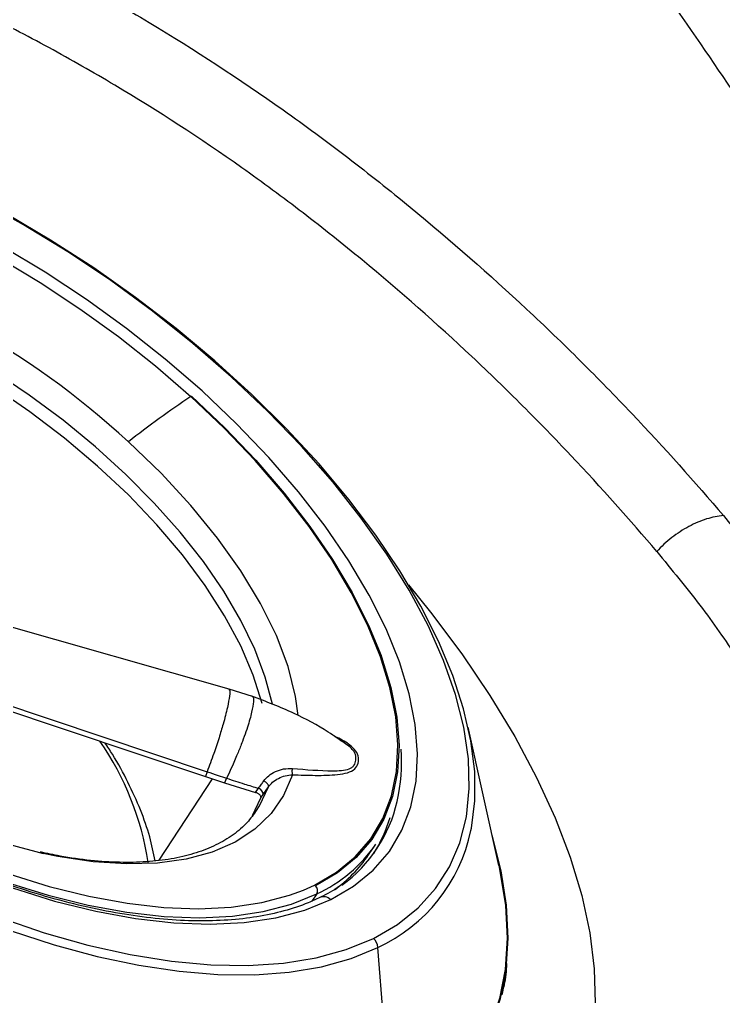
# Model space of a CAD drawing. Extents: x 527 to 611, y 788 to 934.
# Drawn here: x 545.76 to 548.113, y 814.918 to 818.186 of the extents above; entities that cross this region are included whole.
import ezdxf

# ---------------------------------------------------------------- set-up
doc = ezdxf.new("R2010")
doc.units = 0
doc.header["$MEASUREMENT"] = 0
doc.layers.add('1', color=4, linetype='Continuous')
doc.layers.add('GEOMETRY', color=4, linetype='Continuous', lineweight=25)

# ---------------------------------------------------------------- blocks, each defined once
blk = doc.blocks.new('2026_FLASH')
at = {"layer": 'GEOMETRY'}
for p, q in [((19.3818, 12.6325), (18.4258, 12.9046)), ((18.2833, 12.6824), (19.3025, 12.3406)), ((18.293, 12.6968), (19.3083, 12.3562)), ((19.4596, 12.6083), (19.3814, 12.6326)), ((20.2833, 12.0421), (20.1811, 12.5055)), ((19.3083, 12.3562), (19.3025, 12.3406)), ((19.148, 12.06), (19.3267, 12.3325)), ((19.3025, 12.3406), (19.3663, 12.3192)), ((19.3735, 12.3344), (19.3663, 12.3192)), ((19.3663, 12.3192), (19.47, 12.2867)), ((19.47, 12.2867), (19.4801, 12.3008)), ((19.4957, 12.2799), (19.5139, 12.3058)), ((19.4601, 12.2095), (19.4882, 12.2694)), ((19.4881, 12.2692), (19.4957, 12.2799)), ((19.4682, 12.2185), (19.4715, 12.2232)), ((19.8477, 12.0777), (19.8726, 12.1143)), ((19.6748, 11.9475), (19.6586, 11.9237)), ((19.9257, 11.17), (19.8788, 11.7684))]:
    blk.add_line(p, q, dxfattribs=at)
at = {"layer": 'GEOMETRY', "flags": 128}
for points in [[(20.19, 12.1592), (20.1916, 12.167), (20.2032, 12.2589), (20.2027, 12.3567), (20.1902, 12.4597), (20.1657, 12.5672), (20.1294, 12.6786), (20.0816, 12.7931), (20.0225, 12.9099), (19.9525, 13.0284), (19.8721, 13.1478), (19.7819, 13.2672), (19.6823, 13.386), (19.574, 13.5032), (19.4578, 13.6183), (19.3344, 13.7303), (19.2045, 13.8387), (19.0691, 13.9427), (18.929, 14.0416), (18.7851, 14.1348), (18.6384, 14.2216)], [(19.864, 11.7988), (19.9444, 11.8453), (20.0139, 11.901), (20.072, 11.9653), (20.1184, 12.0378), (20.1528, 12.1181), (20.1749, 12.2055), (20.1845, 12.2996), (20.1816, 12.3996), (20.1662, 12.5048), (20.1384, 12.6146), (20.0985, 12.7283), (20.0466, 12.8449), (19.9832, 12.9637), (19.9086, 13.084), (19.8234, 13.2049), (19.7281, 13.3255), (19.6235, 13.4451), (19.5102, 13.5627), (19.389, 13.6778), (19.2607, 13.7893), (19.1262, 13.8966), (18.9864, 13.999), (18.8423, 14.0957), (18.6949, 14.186), (18.5451, 14.2695)], [(18.6501, 11.8249), (18.7966, 11.7772), (18.9402, 11.7384), (19.08, 11.7089), (19.215, 11.6887), (19.3443, 11.6781), (19.4672, 11.6771), (19.5828, 11.6857), (19.6904, 11.7039), (19.7893, 11.7316), (19.8788, 11.7684)], [(18.6144, 11.8683), (18.7632, 11.8177), (18.9093, 11.7765), (19.0515, 11.7447), (19.1889, 11.7227), (19.3207, 11.7106), (19.4458, 11.7084), (19.5635, 11.7162), (19.6729, 11.734), (19.7733, 11.7616), (19.864, 11.7988)], [(19.7213, 11.9283), (19.7979, 11.9731), (19.8634, 12.0269), (19.9175, 12.0895), (19.9596, 12.1603), (19.9896, 12.2388), (20.007, 12.3244), (20.0119, 12.4164), (20.0042, 12.5142), (19.9839, 12.6169), (19.9511, 12.7239), (19.9063, 12.8343), (19.8496, 12.9472), (19.7815, 13.0618), (19.7025, 13.1773), (19.6133, 13.2927), (19.5145, 13.4072), (19.4068, 13.5198), (19.2912, 13.6299), (19.1684, 13.7364), (19.0393, 13.8386), (18.9051, 13.9357), (18.7667, 14.027), (18.6251, 14.1118)], [(18.6574, 11.9673), (18.7984, 11.9236), (18.9359, 11.8895), (19.0691, 11.865), (19.1968, 11.8505), (19.318, 11.8461), (19.432, 11.8517), (19.5377, 11.8674), (19.6344, 11.893), (19.7213, 11.9283)], [(18.614, 14.0742), (18.75, 13.9927), (18.883, 13.905), (19.0119, 13.8118), (19.1359, 13.7136), (19.2538, 13.6113)], [(18.6395, 11.9854), (18.7767, 11.9429), (18.9105, 11.9097), (19.0401, 11.8859), (19.1643, 11.8718), (19.2823, 11.8675), (19.3932, 11.873), (19.4961, 11.8882), (19.5902, 11.9131), (19.6748, 11.9475)], [(19.5267, 12.581), (19.5263, 12.5827), (19.5028, 12.6727), (19.4676, 12.7662), (19.421, 12.8624), (19.3636, 12.9603), (19.2957, 13.059), (19.2182, 13.1575), (19.1316, 13.255), (19.0369, 13.3505), (18.9349, 13.4431), (18.8266, 13.532), (18.713, 13.6162), (18.5952, 13.6951), (18.4742, 13.7678), (18.3514, 13.8336), (18.2277, 13.892), (18.1044, 13.9424), (17.9827, 13.9843), (17.9161, 14.0038)], [(19.4923, 12.585), (19.4627, 12.6796), (19.4207, 12.7776), (19.3668, 12.8779), (19.3016, 12.9795), (19.2256, 13.0814), (19.1398, 13.1826), (19.0449, 13.282), (18.942, 13.3787), (18.8319, 13.4716), (18.716, 13.5599), (18.5952, 13.6426), (18.471, 13.7189), (18.3444, 13.7881), (18.2167, 13.8494), (18.0894, 13.9022), (17.9636, 13.946), (17.9313, 13.9558)], [(19.6307, 11.9605), (19.667, 11.9769), (19.7405, 12.0199), (19.8035, 12.0716), (19.8554, 12.1317), (19.8959, 12.1997), (19.9246, 12.2751), (19.9414, 12.3573), (19.9461, 12.4457), (19.9387, 12.5396), (19.9192, 12.6383), (19.8877, 12.7411), (19.8446, 12.8471), (19.7902, 12.9556), (19.7248, 13.0657), (19.6489, 13.1766), (19.5632, 13.2874), (19.4683, 13.3974), (19.3649, 13.5056), (19.2538, 13.6113)], [(19.2559, 13.6125), (19.3673, 13.5066), (19.4709, 13.3982), (19.566, 13.288), (19.6519, 13.1769), (19.7279, 13.0658), (19.7934, 12.9554), (19.848, 12.8467), (19.8895, 12.745)], [(19.6131, 12.544), (19.6042, 12.6082), (19.579, 12.7079), (19.5398, 12.8119), (19.4871, 12.919), (19.4214, 13.028), (19.3434, 13.1378), (19.254, 13.2472), (19.1541, 13.3548), (19.0449, 13.4597)], [(19.9812, 12.9819), (20.0554, 12.8898), (20.1593, 12.7507), (20.2532, 12.6118), (20.3368, 12.4737), (20.4096, 12.337), (20.4714, 12.2024), (20.5218, 12.0705), (20.5605, 11.9419), (20.5875, 11.8173), (20.6025, 11.6973), (20.6055, 11.5824), (20.5965, 11.4732), (20.5755, 11.3702), (20.5426, 11.2738), (20.5189, 11.2227)], [(17.452, 12.7288), (17.5699, 12.6265), (17.6939, 12.5283), (17.8228, 12.435), (17.9558, 12.3473), (18.0918, 12.2659), (18.2297, 12.1913), (18.3687, 12.1242), (18.5075, 12.0651), (18.6451, 12.0144), (18.7805, 11.9724), (18.9126, 11.9396), (19.0405, 11.9161), (19.1631, 11.9022), (19.2796, 11.8979), (19.3891, 11.9033), (19.4906, 11.9184), (19.5835, 11.9429), (19.6307, 11.9605)], [(19.8895, 12.745), (19.8912, 12.7405), (19.9227, 12.6375), (19.9422, 12.5386), (19.9497, 12.4445), (19.945, 12.356), (19.9281, 12.2736), (19.8993, 12.198), (19.8588, 12.1299), (19.8067, 12.0696), (19.7437, 12.0178), (19.67, 11.9747)], [(19.5939, 12.3461), (19.5641, 12.2772), (19.5218, 12.2163), (19.4675, 12.1641), (19.4018, 12.1211), (19.3252, 12.0877), (19.2386, 12.0643), (19.1427, 12.0509), (19.0386, 12.0479), (18.9272, 12.0552), (18.8097, 12.0727), (18.7601, 12.0828)], [(19.4715, 12.2232), (19.4834, 12.2417), (19.5139, 12.3058)], [(19.9291, 11.1698), (20.017, 11.22), (20.0943, 11.2791), (20.1606, 11.3468), (20.2153, 11.4228), (20.2584, 11.5065), (20.2894, 11.5976), (20.3082, 11.6955), (20.3148, 11.7997), (20.3091, 11.9096), (20.2911, 12.0246), (20.2609, 12.144), (20.2607, 12.1446)], [(20.2833, 12.0421), (20.2872, 12.0238), (20.3052, 11.9089), (20.3109, 11.7992), (20.3044, 11.6951), (20.2855, 11.5973), (20.2545, 11.5063), (20.2116, 11.4227), (20.1569, 11.3468), (20.0907, 11.2792), (20.0135, 11.2202), (19.9257, 11.17)]]:
    blk.add_lwpolyline(points, dxfattribs=at)
at = {"layer": 'GEOMETRY'}
for centre, radius, start, end in [((17.1742, 11.4393), 2.7535, 47.2026, 75.5324), ((21.1158, 10.8259), 3.3504, 123.7616, 128.1765), ((19.2657, 13.5935), 0.0214, 117.3588, 123.9062), ((19.4082, 14.704), 2.7001, 230.1134, 256.113), ((18.1372, 11.9006), 0.9861, 8.8705, 34.478), ((19.3264, 12.3939), 0.6321, 347.5086, 3.4618), ((19.4724, 12.2788), 0.0233, 2.6677, 70.796), ((19.4804, 12.3612), 0.4747, 305.9396, 347.338), ((19.4649, 12.337), 0.4742, 327.5365, 343.5658), ((19.6459, 12.2732), 0.5559, 294.7705, 348.1628), ((19.4649, 12.397), 0.4962, 295.0221, 325.2571), ((19.4551, 12.3475), 0.4764, 305.8009, 325.5077), ((19.6563, 11.9582), 0.0214, 329.876, 50.1979), ((19.6979, 11.9051), 0.033, 44.6538, 113.2787), ((19.8327, 11.7646), 0.0463, 4.7333, 47.4994)]:
    blk.add_arc(centre, radius, start, end, dxfattribs=at)
for points, knots in [([(22.0673, 12.6837), (22.0633, 12.6948), (22.0552, 12.7171), (22.0427, 12.751), (22.0299, 12.7853), (22.0167, 12.8199), (22.0031, 12.855), (21.9892, 12.8904), (21.9749, 12.9263), (21.946, 12.9979), (21.9008, 13.106), (21.8141, 13.3031), (21.6953, 13.5537), (21.5312, 13.8685), (21.3463, 14.192), (21.1354, 14.5305), (20.9018, 14.8767), (20.6173, 15.2697), (20.2762, 15.7083), (19.8727, 16.1941), (19.4819, 16.6394), (19.1142, 17.0424), (18.7797, 17.3986), (18.4375, 17.7536), (18.0902, 18.1052), (17.7382, 18.4533), (17.3825, 18.7965), (17.0259, 19.1318), (16.6222, 19.5004), (16.1762, 19.8923), (15.6904, 20.2962), (15.2531, 20.6361), (14.8623, 20.9185), (14.518, 21.1498), (14.1804, 21.3585), (13.8589, 21.5404), (13.5463, 21.7014), (13.2984, 21.8175), (13.1032, 21.9026), (12.989, 21.9501), (12.9038, 21.9842), (12.8472, 22.0064), (12.7917, 22.0276), (12.7375, 22.0479), (12.702, 22.0608), (12.6843, 22.0672)], [0, 0, 0, 0, 0.003847, 0.007719, 0.011616, 0.015536, 0.019482, 0.023452, 0.027447, 0.031466, 0.047253, 0.062938, 0.094861, 0.125497, 0.157333, 0.18811, 0.219602, 0.250699, 0.291698, 0.333286, 0.375767, 0.406605, 0.438001, 0.469012, 0.50038, 0.53185, 0.562999, 0.59438, 0.625247, 0.6679, 0.709493, 0.750303, 0.781218, 0.812575, 0.84329, 0.87534, 0.905692, 0.937544, 0.953077, 0.968703, 0.975133, 0.981478, 0.987738, 0.993912, 1, 1, 1, 1]), ([(17.7286, 15.5183), (17.8777, 15.464), (18.0293, 15.4044), (18.336, 15.2727), (18.4912, 15.2006), (18.6866, 15.1013), (18.7258, 15.081), (18.8042, 15.0394), (18.8435, 15.0181), (18.9606, 14.9534), (19.0378, 14.9088), (19.267, 14.771), (19.4165, 14.6735), (19.6354, 14.5183), (19.7074, 14.4651), (19.8498, 14.3558), (19.9193, 14.3004), (20.1231, 14.1329), (20.2526, 14.0192), (20.4378, 13.8461), (20.498, 13.788), (20.5862, 13.7004), (20.6152, 13.6712), (20.6721, 13.6129), (20.7001, 13.5838), (20.8373, 13.439), (20.9393, 13.3247), (21.0341, 13.2129)], [0, 0, 0, 0, 0.125, 0.125, 0.25, 0.25, 0.28125, 0.28125, 0.3125, 0.3125, 0.375, 0.375, 0.5, 0.5, 0.5625, 0.5625, 0.625, 0.625, 0.75, 0.75, 0.8125, 0.8125, 0.84375, 0.84375, 0.875, 0.875, 1, 1, 1, 1]), ([(20.8113, 13.0928), (20.7222, 13.1979), (20.6266, 13.3057), (20.4976, 13.4424), (20.4714, 13.4698), (20.4179, 13.5249), (20.3906, 13.5526), (20.3077, 13.6355), (20.251, 13.6906), (20.0766, 13.8545), (19.9545, 13.9624), (19.762, 14.1212), (19.6963, 14.1736), (19.5615, 14.2774), (19.4933, 14.3278), (19.2859, 14.4747), (19.1442, 14.5666), (18.9267, 14.6962), (18.8534, 14.738), (18.7422, 14.7986), (18.7049, 14.8185), (18.6304, 14.8574), (18.5932, 14.8764), (18.4078, 14.969), (18.2609, 15.0359), (17.9708, 15.1579), (17.8276, 15.213), (17.6871, 15.2632)], [0, 0, 0, 0, 0.125, 0.125, 0.15625, 0.15625, 0.1875, 0.1875, 0.25, 0.25, 0.375, 0.375, 0.4375, 0.4375, 0.5, 0.5, 0.625, 0.625, 0.6875, 0.6875, 0.71875, 0.71875, 0.75, 0.75, 0.875, 0.875, 1, 1, 1, 1]), ([(19.6848, 11.9354), (19.6721, 11.9295), (19.6348, 11.9122), (19.5661, 11.8893), (19.4764, 11.8698), (19.3789, 11.8587), (19.2745, 11.8559), (19.1637, 11.8616), (19.0472, 11.8757), (18.9259, 11.8983), (18.8006, 11.9291), (18.6721, 11.968), (18.5412, 12.0149), (18.4089, 12.0693), (18.2761, 12.1309), (18.1437, 12.1994), (18.0125, 12.2743), (17.8835, 12.355), (17.7576, 12.4411), (17.6355, 12.5319), (17.5182, 12.6269), (17.4064, 12.7253), (17.3008, 12.8266), (17.2022, 12.93), (17.1113, 13.0348), (17.0286, 13.1402), (16.9546, 13.2457), (16.8899, 13.3503), (16.8349, 13.4533), (16.7898, 13.5541), (16.755, 13.6519), (16.7306, 13.746), (16.7165, 13.8358), (16.7133, 13.9205), (16.7177, 13.9877), (16.7269, 14.0242), (16.73, 14.0365)], [0, 0, 0, 0, 0.015813, 0.046316, 0.076679, 0.106933, 0.137137, 0.16733, 0.197527, 0.227741, 0.257977, 0.288237, 0.318519, 0.34882, 0.379136, 0.409466, 0.439804, 0.47015, 0.500498, 0.530847, 0.561192, 0.591531, 0.621859, 0.652175, 0.682474, 0.712753, 0.743008, 0.773237, 0.803437, 0.83361, 0.863761, 0.893904, 0.924055, 0.954256, 0.98457, 1, 1, 1, 1]), ([(21.0341, 13.2129), (21.1198, 13.1087), (21.1957, 13.0071), (21.3282, 12.8085), (21.3849, 12.7115), (21.4549, 12.5688), (21.4757, 12.5217), (21.5028, 12.4517), (21.5112, 12.4285), (21.5265, 12.3828), (21.5334, 12.3601), (21.5642, 12.2483), (21.5774, 12.1628), (21.5793, 12.0397), (21.577, 11.9996), (21.5689, 11.9407), (21.5654, 11.9212), (21.5568, 11.8828), (21.5517, 11.8637), (21.5224, 11.7702), (21.4867, 11.7008), (21.3912, 11.5719), (21.3313, 11.5123), (21.2407, 11.4442), (21.2218, 11.4309), (21.1827, 11.4052), (21.1625, 11.3927), (21.0999, 11.3566), (21.0556, 11.3341), (20.9152, 11.2715), (20.8115, 11.2361), (20.6696, 11.2004), (20.6406, 11.1937), (20.5816, 11.1812), (20.5517, 11.1755), (20.4606, 11.1596), (20.3982, 11.151), (20.2063, 11.1307), (20.0719, 11.1248), (19.8612, 11.1284), (19.7893, 11.1317), (19.6446, 11.1425), (19.5716, 11.15), (19.3509, 11.1789), (19.2014, 11.2066), (19.0119, 11.2527), (18.9739, 11.2625), (18.8976, 11.2832), (18.8593, 11.2942), (18.7444, 11.3288), (18.6683, 11.354), (18.4415, 11.436), (18.2924, 11.4991), (17.9986, 11.6425), (17.8539, 11.7229), (17.7117, 11.8126)], [0, 0, 0, 0, 0.0625, 0.0625, 0.125, 0.125, 0.15625, 0.15625, 0.171875, 0.171875, 0.1875, 0.1875, 0.25, 0.25, 0.28125, 0.28125, 0.296875, 0.296875, 0.3125, 0.3125, 0.375, 0.375, 0.4375, 0.4375, 0.453125, 0.453125, 0.46875, 0.46875, 0.5, 0.5, 0.5625, 0.5625, 0.578125, 0.578125, 0.59375, 0.59375, 0.625, 0.625, 0.6875, 0.6875, 0.71875, 0.71875, 0.75, 0.75, 0.8125, 0.8125, 0.828125, 0.828125, 0.84375, 0.84375, 0.875, 0.875, 0.9375, 0.9375, 1, 1, 1, 1]), ([(21.0341, 13.2129), (21.0161, 13.2116), (20.997, 13.2078), (20.958, 13.1956), (20.9381, 13.1871), (20.899, 13.166), (20.8798, 13.1534), (20.8436, 13.1252), (20.8266, 13.1095), (20.8113, 13.0928)], [0, 0, 0, 0, 0.25, 0.25, 0.5, 0.5, 0.75, 0.75, 1, 1, 1, 1]), ([(20.8113, 13.0928), (20.8607, 13.0327), (20.9595, 12.9124), (21.0842, 12.7344), (21.1891, 12.559), (21.2669, 12.3944), (21.3188, 12.2427), (21.3473, 12.102), (21.3529, 11.9664), (21.3347, 11.8407), (21.2941, 11.7264), (21.2333, 11.6218), (21.1486, 11.5252), (21.0685, 11.4546), (21.0112, 11.4199), (20.9967, 11.4112)], [0, 0, 0, 0, 0.086491, 0.172981, 0.262516, 0.352048, 0.430781, 0.509509, 0.590827, 0.672139, 0.746375, 0.820609, 0.897344, 0.974078, 1, 1, 1, 1]), ([(19.3809, 12.6294), (19.3819, 12.6301), (19.3855, 12.6326), (19.3837, 12.6111), (19.377, 12.5726), (19.3634, 12.5201), (19.3471, 12.4664), (19.3287, 12.4116), (19.3156, 12.376), (19.3083, 12.3562)], [0, 0, 0, 0, 0.053478, 0.20561, 0.357741, 0.520545, 0.648956, 0.805242, 1, 1, 1, 1]), ([(19.4594, 12.6077), (19.4603, 12.6072), (19.4638, 12.6054), (19.4631, 12.5852), (19.4569, 12.5528), (19.4475, 12.5189), (19.4379, 12.4892), (19.4257, 12.4554), (19.4039, 12.4005), (19.3862, 12.362), (19.3735, 12.3344)], [0, 0, 0, 0, 0.059819, 0.213255, 0.366691, 0.445738, 0.529503, 0.622096, 0.728294, 1, 1, 1, 1]), ([(19.772, 12.4484), (19.7526, 12.462), (19.6978, 12.5005), (19.594, 12.5571), (19.5052, 12.5908), (19.4574, 12.609)], [0, 0, 0, 0, 0.201538, 0.57018, 1, 1, 1, 1]), ([(19.1347, 12.0584), (19.1292, 12.085), (19.1177, 12.1406), (19.0869, 12.2285), (19.045, 12.3207), (19.0046, 12.396), (18.9752, 12.4403), (18.9666, 12.4532)], [0, 0, 0, 0, 0.211369, 0.441929, 0.673342, 0.904855, 1, 1, 1, 1]), ([(19.7794, 12.4495), (19.7786, 12.4502), (19.7717, 12.4563), (19.7549, 12.4651), (19.739, 12.4725), (19.7316, 12.4759)], [0, 0, 0, 0, 0.060526, 0.567446, 1, 1, 1, 1]), ([(19.7724, 12.4489), (19.7713, 12.4499), (19.7666, 12.4539), (19.7603, 12.4571), (19.7557, 12.4595)], [0, 0, 0, 0, 0.251693, 1, 1, 1, 1]), ([(19.5934, 12.3671), (19.6392, 12.3634), (19.6962, 12.3588), (19.7577, 12.3596), (19.7799, 12.3635), (19.7929, 12.3704), (19.802, 12.3797), (19.8062, 12.3944), (19.8059, 12.4102), (19.7995, 12.4236), (19.7901, 12.4359), (19.7793, 12.4439), (19.7724, 12.4489)], [0, 0, 0, 0, 0.376924, 0.469136, 0.559509, 0.604387, 0.649634, 0.741914, 0.834152, 0.879405, 0.924292, 1, 1, 1, 1]), ([(19.5939, 12.3461), (19.6194, 12.3452), (19.671, 12.3435), (19.7337, 12.3445), (19.7785, 12.3519), (19.8045, 12.3644), (19.8144, 12.385), (19.8154, 12.4077), (19.8033, 12.4312), (19.7869, 12.4438), (19.7794, 12.4495)], [0, 0, 0, 0, 0.196822, 0.399678, 0.500857, 0.602568, 0.707002, 0.817946, 0.916578, 1, 1, 1, 1]), ([(19.3083, 12.3562), (19.3205, 12.3522), (19.3422, 12.3449), (19.3639, 12.3376), (19.3735, 12.3344)], [0, 0, 0, 0, 0.559371, 1, 1, 1, 1]), ([(19.4977, 12.3254), (19.5028, 12.3315), (19.5134, 12.344), (19.5368, 12.3579), (19.5642, 12.367), (19.5835, 12.3671), (19.5934, 12.3671)], [0, 0, 0, 0, 0.231484, 0.474357, 0.733974, 1, 1, 1, 1]), ([(19.5939, 12.3461), (19.5937, 12.3472), (19.5933, 12.3495), (19.593, 12.3547), (19.593, 12.3608), (19.5932, 12.365), (19.5934, 12.3671)], [0, 0, 0, 0, 0.230507, 0.481406, 0.742285, 1, 1, 1, 1]), ([(19.3735, 12.3344), (19.3932, 12.3278), (19.4287, 12.3161), (19.4643, 12.3055), (19.4801, 12.3008)], [0, 0, 0, 0, 0.556578, 1, 1, 1, 1]), ([(19.4801, 12.3008), (19.4834, 12.3054), (19.4892, 12.3134), (19.4951, 12.3218), (19.4977, 12.3254)], [0, 0, 0, 0, 0.568005, 1, 1, 1, 1]), ([(19.5139, 12.3058), (19.514, 12.3064), (19.5142, 12.3076), (19.5136, 12.3099), (19.5123, 12.3125), (19.5102, 12.3154), (19.5075, 12.3183), (19.5044, 12.3211), (19.501, 12.3235), (19.4988, 12.3248), (19.4977, 12.3254)], [0, 0, 0, 0, 0.115531, 0.239054, 0.368494, 0.501033, 0.633419, 0.762422, 0.88528, 1, 1, 1, 1]), ([(19.5139, 12.3058), (19.518, 12.311), (19.5269, 12.322), (19.5464, 12.3348), (19.5694, 12.3442), (19.5857, 12.3454), (19.5939, 12.3461)], [0, 0, 0, 0, 0.22436, 0.474798, 0.736076, 1, 1, 1, 1]), ([(19.488, 12.269), (19.4882, 12.2697), (19.4886, 12.2712), (19.4881, 12.2736), (19.4867, 12.2762), (19.4844, 12.2788), (19.4815, 12.2813), (19.4781, 12.2835), (19.4742, 12.2854), (19.4715, 12.2862), (19.47, 12.2867)], [0, 0, 0, 0, 0.125498, 0.245258, 0.36564, 0.492889, 0.621916, 0.745398, 0.869433, 1, 1, 1, 1]), ([(19.4704, 12.2228), (19.4599, 12.2086), (19.4374, 12.1782), (19.3904, 12.1399), (19.3322, 12.1066), (19.265, 12.0811), (19.1897, 12.0635), (19.1068, 12.0537), (19.0166, 12.0518), (18.9197, 12.0583), (18.8309, 12.07), (18.7729, 12.0829), (18.7508, 12.0878)], [0, 0, 0, 0, 0.098079, 0.210592, 0.319849, 0.42564, 0.529176, 0.631572, 0.733533, 0.835423, 0.937406, 1, 1, 1, 1]), ([(19.7653, 11.9845), (19.7628, 11.9824), (19.7424, 11.9653), (19.714, 11.95), (19.688, 11.937), (19.6848, 11.9354)], [0, 0, 0, 0, 0.108452, 0.888441, 1, 1, 1, 1]), ([(20.9974, 11.4098), (20.9944, 11.4077), (20.9699, 11.3906), (20.9129, 11.3598), (20.8257, 11.3189), (20.726, 11.2815), (20.6156, 11.2483), (20.4944, 11.2199), (20.363, 11.1969), (20.2219, 11.1801), (20.0718, 11.17), (19.9139, 11.1672), (19.7491, 11.1721), (19.5787, 11.1852), (19.4042, 11.2067), (19.2269, 11.2367), (19.0477, 11.2756), (18.8665, 11.3234), (18.6835, 11.3804), (18.4995, 11.4468), (18.3164, 11.5221), (18.1353, 11.606), (17.958, 11.6988), (17.8278, 11.7724), (17.7582, 11.817), (17.7449, 11.8255)], [0, 0, 0, 0, 0.0057892, 0.0480972, 0.0910634, 0.1344688, 0.1785078, 0.2232741, 0.2687918, 0.3150308, 0.3619183, 0.4093464, 0.4571797, 0.5052634, 0.5534321, 0.6014651, 0.6492412, 0.6970659, 0.7456201, 0.7943603, 0.8431708, 0.8918978, 0.9404316, 0.9886581, 1, 1, 1, 1]), ([(20.2943, 11.6102), (20.2996, 11.6324), (20.3077, 11.666), (20.3098, 11.7024), (20.3105, 11.7148)], [0, 0, 0, 0, 0.659279, 1, 1, 1, 1])]:
    blk.add_open_spline(points, degree=3, knots=knots, dxfattribs=at)

msp = doc.modelspace()

# ---------------------------------------------------------------- block references
at = {"layer": '1'}
msp.add_blockref('2026_FLASH', (527.0792, 803.3138), dxfattribs=at)

doc.saveas('drawing.dxf')
